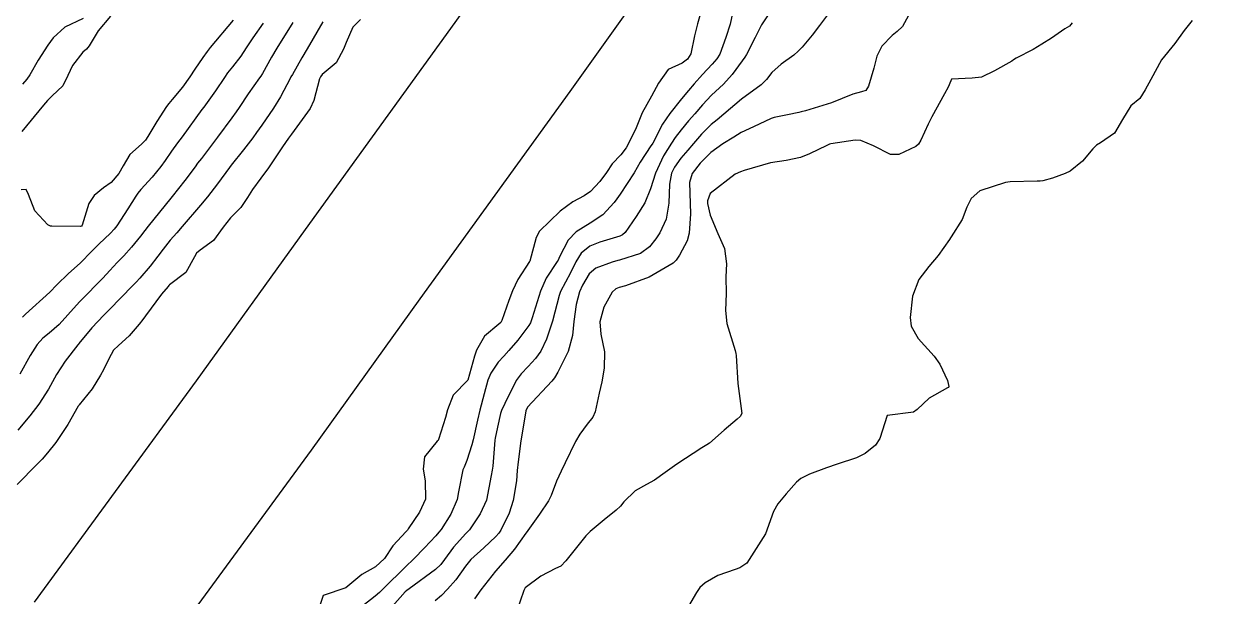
# Model space of a CAD drawing. Header units: metres. Extents: x 318500 to 325275, y 7408834 to 7428799.
# Drawn here: x 320771.4 to 320851, y 7415072.6 to 7415110.8 of the extents above; entities that cross this region are included whole.
import ezdxf

# ---------------------------------------------------------------- set-up
doc = ezdxf.new("R2010")
doc.units = ezdxf.units.M
doc.header["$MEASUREMENT"] = 0
for name, color, linetype in [('Curvas de Nivel 1m', 11, 'Continuous'), ('Curvas de Nivel 5m', 15, 'Continuous'), ('Vias Primárias', 230, 'Continuous')]:
    doc.layers.add(name, color=color, linetype=linetype)

msp = doc.modelspace()

# ---------------------------------------------------------------- linework, layer by layer
at = {"layer": 'Curvas de Nivel 1m', "flags": 128}
for points, elevation in [([(320818.84, 7415112.253), (320818.514, 7415110.783), (320818.224, 7415109.9), (320817.825, 7415108.792), (320817.642, 7415108.468), (320817.31, 7415108.11), (320816.671, 7415107.435), (320816.113, 7415106.812), (320815.734, 7415106.367), (320815.28, 7415105.81), (320814.503, 7415104.832), (320813.998, 7415104.1), (320813.349, 7415102.848), (320813.311, 7415102.777), (320813.237, 7415102.659), (320812.518, 7415101.563), (320812.104, 7415100.867), (320811.188, 7415099.422), (320810.951, 7415099.114), (320810.776, 7415098.884), (320810.023, 7415098.04), (320809.166, 7415097.49), (320808.237, 7415096.914), (320807.716, 7415096.357), (320807.135, 7415095.246), (320807.035, 7415095.028), (320806.969, 7415094.932), (320806.232, 7415093.825), (320805.858, 7415092.949), (320805.301, 7415091.175), (320805.237, 7415090.958), (320805.195, 7415090.842), (320805.075, 7415090.644), (320804.356, 7415089.672), (320803.752, 7415088.973), (320803.41, 7415088.611), (320803.038, 7415088.194), (320802.539, 7415087.476), (320802.348, 7415086.99), (320802.096, 7415086.079), (320801.811, 7415084.998), (320801.655, 7415084.335), (320801.363, 7415083.004), (320801.286, 7415082.685), (320800.949, 7415081.624), (320800.759, 7415081.196), (320800.686, 7415081.013), (320800.396, 7415079.545), (320800.292, 7415079.016), (320799.878, 7415078.048), (320799.221, 7415077.027), (320799.079, 7415076.837), (320798.884, 7415076.607), (320798.128, 7415075.784), (320797.413, 7415075.052), (320796.855, 7415074.523), (320795.386, 7415073.082), (320795.117, 7415072.805), (320794.832, 7415072.565), (320794.008, 7415071.913)], 726), ([(320830.808, 7415112.062), (320830.024, 7415110.63), (320829.682, 7415110.298), (320829.341, 7415110.043), (320828.653, 7415109.324), (320828.322, 7415108.65), (320828.11, 7415107.85), (320827.763, 7415106.655), (320827.576, 7415106.368), (320827.286, 7415106.27), (320826.721, 7415106.105), (320825.278, 7415105.532), (320823.553, 7415104.996), (320823.272, 7415104.925), (320823.104, 7415104.889), (320822.346, 7415104.729), (320821.456, 7415104.549), (320821.266, 7415104.484), (320820.078, 7415103.938), (320819.252, 7415103.546), (320818.773, 7415103.251), (320818.039, 7415102.788), (320817.231, 7415102.224), (320816.514, 7415101.514), (320815.979, 7415100.812), (320815.8, 7415100.218), (320815.858, 7415098.813), (320815.882, 7415098.111), (320815.781, 7415096.814), (320815.657, 7415096.31), (320815.138, 7415095.348), (320814.928, 7415095.028), (320814.724, 7415094.826), (320813.12, 7415093.877), (320811.536, 7415093.295), (320811.113, 7415093.188), (320810.895, 7415093.1), (320810.648, 7415092.885), (320810.095, 7415091.885), (320809.821, 7415090.893), (320809.896, 7415090.064), (320810.129, 7415088.889), (320810.119, 7415087.809), (320809.947, 7415086.891), (320809.784, 7415086.127), (320809.521, 7415084.895), (320809.364, 7415084.525), (320808.987, 7415084.051), (320808.484, 7415083.401), (320808.2, 7415082.912), (320807.498, 7415081.472), (320807.231, 7415080.926), (320806.933, 7415080.249), (320806.571, 7415079.286), (320806.403, 7415078.935), (320805.805, 7415078.043), (320805.023, 7415076.949), (320804.963, 7415076.876), (320804.888, 7415076.784), (320804.124, 7415075.709), (320803.504, 7415074.97), (320802.853, 7415074.244), (320801.882, 7415072.994), (320801.446, 7415072.386)], 723), ([(320777.153, 7415111.333), (320776.34, 7415110.355), (320775.735, 7415109.354), (320775.558, 7415109.115), (320775.313, 7415108.912), (320774.627, 7415108.04), (320774.311, 7415107.37), (320773.977, 7415106.675), (320773.269, 7415106.004), (320772.949, 7415105.701), (320772.692, 7415105.389), (320771.242, 7415103.613)], 733), ([(320816.56, 7415111.606), (320816.345, 7415110.81), (320816.136, 7415110.008), (320815.887, 7415108.814), (320815.682, 7415108.449), (320815.311, 7415108.189), (320814.382, 7415107.756), (320813.736, 7415106.843), (320813.281, 7415105.992), (320812.641, 7415104.859), (320812.244, 7415103.854), (320811.765, 7415102.872), (320811.572, 7415102.538), (320811.228, 7415102.054), (320810.641, 7415101.464), (320810.259, 7415100.89), (320809.82, 7415100.275), (320809.191, 7415099.613), (320808.775, 7415099.318), (320808.025, 7415098.917), (320807.174, 7415098.299), (320805.794, 7415096.95), (320805.563, 7415096.545), (320805.145, 7415094.96), (320805.129, 7415094.925), (320804.345, 7415093.734), (320803.993, 7415092.971), (320803.743, 7415092.324), (320803.275, 7415090.978), (320803.204, 7415090.852), (320803.076, 7415090.74), (320802.114, 7415089.945), (320801.582, 7415089.002), (320801.445, 7415088.603), (320801.02, 7415087.01), (320800.031, 7415085.999), (320799.649, 7415085.024), (320799.508, 7415084.509), (320799.041, 7415083.029), (320799.021, 7415082.977), (320798.968, 7415082.915), (320798.123, 7415081.871), (320798.026, 7415081.044), (320798.153, 7415080.262), (320798.19, 7415079.041), (320797.777, 7415078.177), (320797.033, 7415077.058), (320796.972, 7415076.976), (320796.888, 7415076.895), (320796.011, 7415075.935), (320795.457, 7415075.081), (320794.854, 7415074.517), (320793.933, 7415074.015), (320792.864, 7415073.11), (320791.346, 7415072.619), (320790.852, 7415071.139)], 727), ([(320825.362, 7415111.852), (320824.481, 7415110.703), (320823.989, 7415110.061), (320823.328, 7415109.253), (320823.066, 7415108.981), (320822.773, 7415108.725), (320821.935, 7415108.11), (320821.303, 7415107.574), (320820.941, 7415107.1), (320820.595, 7415106.75), (320819.28, 7415105.779), (320818.106, 7415104.787), (320817.652, 7415104.406), (320817.259, 7415104.086), (320816.612, 7415103.444), (320816.07, 7415102.812), (320815.686, 7415102.363), (320815.225, 7415101.827), (320814.801, 7415101.241), (320814.606, 7415100.829), (320814.472, 7415100.1), (320814.431, 7415098.831), (320814.24, 7415097.768), (320813.819, 7415096.84), (320813.56, 7415096.437), (320813.146, 7415095.903), (320812.542, 7415095.456), (320811.132, 7415095.019), (320811.019, 7415094.994), (320810.654, 7415094.885), (320809.544, 7415094.478), (320809.118, 7415094.104), (320808.663, 7415093.35), (320808.471, 7415092.909), (320808.243, 7415092.064), (320808.088, 7415090.915), (320808.003, 7415089.978), (320807.704, 7415088.92), (320807.029, 7415087.539), (320806.797, 7415087.16), (320806.616, 7415086.936), (320805.002, 7415085.185), (320804.892, 7415084.952), (320804.612, 7415083.319), (320804.558, 7415082.956), (320804.361, 7415081.547), (320804.31, 7415080.959), (320804.249, 7415080.276), (320804.036, 7415078.963), (320803.76, 7415078.115), (320803.209, 7415076.975), (320803.082, 7415076.782), (320802.884, 7415076.56), (320802.075, 7415075.789), (320801.218, 7415075.005), (320800.856, 7415074.578), (320800.206, 7415073.657), (320799.663, 7415073.022), (320799.254, 7415072.605), (320798.828, 7415072.243)], 724), ([(320793.851, 7415111.112), (320793.335, 7415110.6), (320792.881, 7415109.568), (320792.703, 7415109.126), (320792.229, 7415108.208), (320791.294, 7415107.426), (320791.167, 7415107.266), (320791.118, 7415107.143), (320790.735, 7415105.681), (320790.476, 7415105.152), (320789.243, 7415103.447), (320789.04, 7415103.173), (320788.639, 7415102.586), (320787.708, 7415101.193), (320787.199, 7415100.494), (320786.64, 7415099.753), (320786.293, 7415099.209), (320785.856, 7415098.531), (320785.166, 7415097.859), (320784.666, 7415097.227), (320784.041, 7415096.342), (320783.136, 7415095.679), (320782.902, 7415095.484), (320782.763, 7415095.254), (320782.183, 7415094.191), (320781.101, 7415093.369), (320781.05, 7415093.322), (320781.007, 7415093.271), (320780.56, 7415092.744), (320779.489, 7415091.294), (320779.315, 7415091.058), (320779.072, 7415090.735), (320778.409, 7415089.961), (320777.679, 7415089.321), (320777.359, 7415089.011), (320777.036, 7415088.422), (320776.679, 7415087.68), (320776.497, 7415087.335), (320775.928, 7415086.423), (320775.065, 7415085.349), (320775.032, 7415085.317), (320774.999, 7415085.257), (320774.308, 7415084.032), (320773.865, 7415083.367), (320773.497, 7415082.837), (320772.951, 7415082.138), (320772.599, 7415081.731), (320772.263, 7415081.39), (320770.926, 7415080.032)], 728), ([(320791.338, 7415110.951), (320790.278, 7415109.156), (320789.928, 7415108.543), (320789.294, 7415107.419), (320789.2, 7415107.263), (320789.153, 7415107.172), (320788.51, 7415105.943), (320788.041, 7415105.188), (320787.248, 7415104.049), (320786.898, 7415103.549), (320786.652, 7415103.206), (320786.041, 7415102.399), (320785.212, 7415101.365), (320785.097, 7415101.222), (320784.295, 7415100.132), (320783.623, 7415099.243), (320783.174, 7415098.688), (320781.943, 7415097.262), (320781.578, 7415096.841), (320781.146, 7415096.35), (320780.661, 7415095.754), (320780.305, 7415095.282), (320779.794, 7415094.616), (320779.108, 7415093.819), (320778.86, 7415093.547), (320778.631, 7415093.307), (320777.084, 7415091.716), (320776.892, 7415091.522), (320776.702, 7415091.334), (320775.919, 7415090.49), (320775.051, 7415089.441), (320775.01, 7415089.391), (320774.971, 7415089.351), (320774.12, 7415088.278), (320773.555, 7415087.372), (320773.01, 7415086.395), (320772.369, 7415085.389), (320771.776, 7415084.61), (320770.974, 7415083.65)], 729), ([(320785.339, 7415111.071), (320783.815, 7415109.243), (320783.599, 7415108.962), (320783.31, 7415108.562), (320782.775, 7415107.78), (320782.446, 7415107.263), (320781.969, 7415106.58), (320781.267, 7415105.751), (320781.046, 7415105.499), (320780.894, 7415105.284), (320780.254, 7415104.286), (320779.649, 7415103.296), (320779.488, 7415103.045), (320779.232, 7415102.774), (320778.451, 7415102.082), (320778.009, 7415101.318), (320777.713, 7415100.812), (320777.193, 7415100.221), (320776.681, 7415099.845), (320776.064, 7415099.341), (320775.714, 7415098.805), (320775.255, 7415097.349), (320775.219, 7415097.29), (320775.159, 7415097.261), (320773.241, 7415097.297), (320773.159, 7415097.295), (320772.981, 7415097.383), (320772.098, 7415098.324), (320771.69, 7415099.402), (320771.515, 7415099.735), (320771.185, 7415099.715)], 732), ([(320787.337, 7415110.862), (320786.646, 7415109.888), (320786.213, 7415109.211), (320785.863, 7415108.663), (320785.301, 7415107.941), (320784.975, 7415107.545), (320784.758, 7415107.228), (320784.174, 7415106.339), (320783.383, 7415105.248), (320783.258, 7415105.082), (320781.929, 7415103.27), (320781.636, 7415102.872), (320781.225, 7415102.295), (320780.811, 7415101.689), (320780.518, 7415101.287), (320779.934, 7415100.557), (320779.187, 7415099.735), (320778.987, 7415099.499), (320778.85, 7415099.305), (320778.316, 7415098.457), (320777.582, 7415097.324), (320777.398, 7415097.085), (320777.153, 7415096.83), (320776.384, 7415096.095), (320775.637, 7415095.345), (320775.387, 7415095.087), (320775.122, 7415094.83), (320774.341, 7415094.132), (320773.575, 7415093.373), (320773.095, 7415092.881), (320771.489, 7415091.404), (320771.269, 7415091.216)], 731), ([(320775.338, 7415111.17), (320774.106, 7415110.598), (320773.325, 7415109.883), (320772.971, 7415109.385), (320772.32, 7415108.379), (320771.771, 7415107.403), (320771.573, 7415107.119), (320771.281, 7415106.792)], 734), ([(320841.354, 7415110.875), (320841.175, 7415110.659), (320840.869, 7415110.485), (320839.974, 7415109.86), (320839.334, 7415109.451), (320838.741, 7415109.097), (320837.617, 7415108.526), (320837.435, 7415108.411), (320837.317, 7415108.326), (320836.174, 7415107.68), (320835.3, 7415107.251), (320834.674, 7415107.191), (320833.298, 7415107.108), (320833.143, 7415106.732), (320833.085, 7415106.583), (320832.826, 7415106.127), (320831.992, 7415104.599), (320831.744, 7415104.121), (320831.246, 7415103.038), (320831.091, 7415102.764), (320830.918, 7415102.615), (320829.782, 7415102.082), (320829.232, 7415102.09), (320828.085, 7415102.652), (320827.245, 7415103.018), (320826.862, 7415103.049), (320825.241, 7415102.788), (320825.163, 7415102.77), (320824.975, 7415102.694), (320823.821, 7415102.122), (320823.227, 7415101.872), (320822.266, 7415101.688), (320821.222, 7415101.536), (320819.46, 7415101.012), (320819.212, 7415100.922), (320818.855, 7415100.775), (320817.197, 7415099.487), (320817.011, 7415098.982), (320817.01, 7415098.802), (320817.178, 7415098.019), (320817.71, 7415096.792), (320818.139, 7415095.791), (320818.271, 7415094.783), (320818.24, 7415093.902), (320818.256, 7415092.783), (320818.219, 7415091.658), (320818.3, 7415090.782), (320818.849, 7415088.977), (320818.908, 7415088.772), (320818.923, 7415088.646), (320819.03, 7415086.77), (320819.303, 7415084.765), (320819.194, 7415084.57), (320818.994, 7415084.402), (320818.114, 7415083.652), (320817.139, 7415082.797), (320816.969, 7415082.678), (320816.639, 7415082.475), (320814.956, 7415081.39), (320814.193, 7415080.831), (320813.471, 7415080.314), (320812.938, 7415080.032), (320812.183, 7415079.606), (320811.433, 7415078.865), (320811.203, 7415078.58), (320810.911, 7415078.301), (320810.11, 7415077.673), (320809.172, 7415076.896), (320808.887, 7415076.605), (320807.559, 7415074.92), (320807.217, 7415074.572), (320806.862, 7415074.407), (320805.888, 7415073.901), (320804.842, 7415073.113), (320804.74, 7415072.952), (320804.266, 7415071.511)], 722), ([(320849.357, 7415111.039), (320848.82, 7415110.378), (320848.213, 7415109.51), (320847.32, 7415108.4), (320846.607, 7415107.101), (320846.232, 7415106.411), (320845.872, 7415105.827), (320845.279, 7415105.34), (320844.72, 7415104.428), (320844.185, 7415103.507), (320843.246, 7415102.862), (320842.987, 7415102.711), (320842.728, 7415102.458), (320842.053, 7415101.642), (320841.217, 7415100.971), (320840.893, 7415100.805), (320840.044, 7415100.492), (320839.391, 7415100.315), (320839.208, 7415100.305), (320839.014, 7415100.309), (320837.207, 7415100.263), (320836.893, 7415100.221), (320835.201, 7415099.665), (320834.613, 7415099.149), (320834.321, 7415098.569), (320834.016, 7415097.733), (320833.277, 7415096.579), (320833.228, 7415096.511), (320833.157, 7415096.394), (320832.408, 7415095.324), (320831.778, 7415094.6), (320831.121, 7415093.723), (320830.69, 7415092.616), (320830.529, 7415091.178), (320830.613, 7415090.617), (320831.068, 7415089.79), (320832.147, 7415088.594), (320832.522, 7415088.066), (320833.034, 7415086.971), (320833.12, 7415086.579), (320833.088, 7415086.521), (320833.029, 7415086.486), (320831.811, 7415085.806), (320831.006, 7415085.038), (320830.762, 7415084.856), (320829, 7415084.64), (320828.511, 7415083.11), (320828.216, 7415082.648), (320827.528, 7415082.09), (320826.961, 7415081.807), (320825.666, 7415081.388), (320824.954, 7415081.138), (320823.818, 7415080.707), (320823.232, 7415080.429), (320822.942, 7415080.185), (320822.256, 7415079.401), (320821.707, 7415078.732), (320821.42, 7415078.225), (320820.89, 7415076.74), (320819.626, 7415074.759), (320819.167, 7415074.464), (320818.864, 7415074.352), (320817.689, 7415073.95), (320816.85, 7415073.466), (320816.505, 7415073.136), (320816.285, 7415072.798), (320815.745, 7415071.888)], 721)]:
    msp.add_lwpolyline(points, dxfattribs=dict(at, elevation=elevation))
at = {"layer": 'Curvas de Nivel 5m', "flags": 128}
for points, elevation in [([(320821.361, 7415111.888), (320820.621, 7415110.751), (320820.189, 7415109.906), (320819.607, 7415108.766), (320819.494, 7415108.591), (320819.313, 7415108.334), (320818.655, 7415107.425), (320818.069, 7415106.788), (320817.282, 7415106.05), (320816.678, 7415105.404), (320816.17, 7415104.811), (320815.751, 7415104.327), (320815.254, 7415103.742), (320814.858, 7415103.213), (320814.606, 7415102.83), (320814.08, 7415101.985), (320813.541, 7415100.845), (320813.199, 7415099.794), (320812.822, 7415098.855), (320812.243, 7415097.931), (320811.506, 7415096.875), (320811.33, 7415096.704), (320811.156, 7415096.628), (320809.827, 7415096.216), (320809.146, 7415095.949), (320808.567, 7415095.48), (320808.226, 7415094.914), (320807.862, 7415094.176), (320807.206, 7415092.928), (320807.097, 7415092.649), (320806.668, 7415090.936), (320806.267, 7415089.737), (320805.877, 7415088.948), (320805.538, 7415088.457), (320805.034, 7415087.905), (320804.563, 7415087.429), (320804.226, 7415086.968), (320803.47, 7415085.441), (320803.259, 7415084.976), (320803.193, 7415084.781), (320802.983, 7415083.851), (320802.826, 7415083.129), (320802.808, 7415082.982), (320802.675, 7415081.253), (320802.634, 7415080.985), (320802.571, 7415080.62), (320802.261, 7415078.99), (320801.841, 7415078.061), (320801.129, 7415077.006), (320801.016, 7415076.88), (320800.886, 7415076.755), (320800.056, 7415075.834), (320799.45, 7415075.024), (320799.198, 7415074.685), (320798.853, 7415074.354), (320797.092, 7415073.056), (320796.947, 7415072.95), (320796.837, 7415072.845), (320795.991, 7415071.904)], 725), ([(320789.337, 7415110.902), (320788.256, 7415109.186), (320787.904, 7415108.599), (320787.295, 7415107.506), (320787.18, 7415107.313), (320787.105, 7415107.202), (320786.352, 7415106.131), (320785.736, 7415105.215), (320785.542, 7415104.933), (320785.253, 7415104.532), (320784.296, 7415103.234), (320783.219, 7415101.817), (320782.973, 7415101.495), (320782.798, 7415101.256), (320782.118, 7415100.345), (320781.272, 7415099.279), (320781.179, 7415099.162), (320779.666, 7415097.292), (320779.444, 7415097.008), (320779.15, 7415096.616), (320778.566, 7415095.882), (320778.037, 7415095.316), (320777.59, 7415094.856), (320777.115, 7415094.337), (320776.633, 7415093.809), (320776.177, 7415093.339), (320775.638, 7415092.801), (320775.089, 7415092.239), (320774.307, 7415091.362), (320773.722, 7415090.719), (320773.061, 7415090.142), (320772.64, 7415089.802), (320772.262, 7415089.392), (320771.789, 7415088.649), (320771.11, 7415087.409)], 730)]:
    msp.add_lwpolyline(points, dxfattribs=dict(at, elevation=elevation))
at = {"layer": 'Vias Primárias'}
for points in [[(321109.374, 7414841.125, 0), (321121.447, 7414845.471, -0.165445)], [(320934.092, 7415366.072), (320929.752, 7415358.315), (320926.653, 7415353.149), (320923.245, 7415346.746), (320918.598, 7415338.23), (320913.795, 7415328.368), (320908.683, 7415315.716), (320903.675, 7415302.753), (320898.871, 7415288.497), (320895.256, 7415275.894), (320891.071, 7415261.37), (320885.081, 7415241.702), (320880.329, 7415224.197), (320875.329, 7415207.937, -0.088311), (320865.947, 7415189.67), (320857.41, 7415176.398), (320846.221, 7415159.88), (320834.701, 7415144.106), (320821.677, 7415125.743), (320807.821, 7415106.29), (320797.806, 7415092.429), (320790.545, 7415082.325), (320779.696, 7415067.478)], [(320772.086, 7415072.156), (320782.907, 7415086.966), (320790.163, 7415097.062), (320800.173, 7415110.916), (320814.019, 7415130.356), (320827.056, 7415148.737), (320838.552, 7415164.478), (320849.678, 7415180.903), (320858.273, 7415194.265, 0.024806), (320867.138, 7415211.468), (320872.12, 7415227.668), (320876.87, 7415245.168), (320882.868, 7415264.864), (320887.045, 7415279.358), (320888.707, 7415285.152), (320890.969, 7415293.243), (320895.606, 7415308.726), (320899.59, 7415322.346), (320903.694, 7415336.378), (320906.966, 7415349.117), (320909.351, 7415358.813)]]:
    msp.add_lwpolyline(points, format="xyb", dxfattribs=at)

doc.saveas('drawing.dxf')
